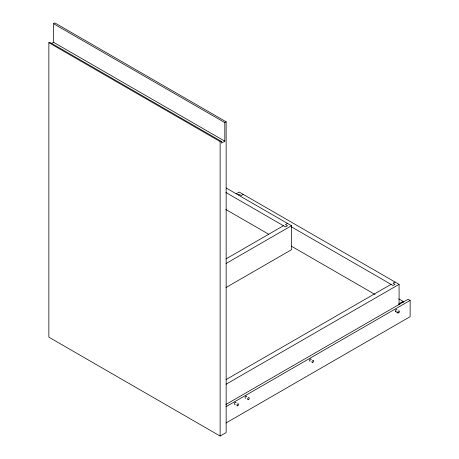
<?xml version="1.0" encoding="UTF-8"?>
<svg xmlns="http://www.w3.org/2000/svg" width="459" height="459" viewBox="0 0 459 459"><rect width="100%" height="100%" fill="white"/><g stroke="black" fill="none" stroke-linecap="round" stroke-linejoin="round"><path stroke-width="0.69" d="M53.554 23.725L54.896 22.95L226.149 121.824L226.149 432.567L220.119 436.05L48.861 337.176L48.861 42.687L50.203 42.555L221.456 141.424L221.456 143.105L224.807 141.171L224.807 122.599L53.554 23.725L53.554 42.297L224.807 141.171M51.322 43.588L53.554 42.297M224.807 122.599L226.149 121.824M236.115 193.853L239.219 192.063L399.078 284.356L399.078 304.885M238.215 194.966L239.219 194.387L241.227 195.545L243.241 194.387M226.012 258.893L283.455 225.725M287.477 223.407L285.469 224.566L287.477 225.725L285.469 226.889L225.862 192.476M226.012 263.535L291.499 225.725L291.499 249.719L226.012 287.529M226.035 379.616L391.034 284.356M395.056 282.033L393.047 283.192L395.056 284.356L393.047 285.515L291.224 226.729M226.035 384.263L399.078 284.356M398.756 303.887L403.1 301.385L403.1 302.642M225.845 404.494L408.126 299.257L410.139 300.416L410.139 316.67L226 422.98M226 406.726L410.139 300.416M48.861 42.687L220.119 141.556L221.456 141.424M226.132 187.989L291.499 225.725M398.779 298.889L403.1 301.385M291.224 246.081L375.037 294.471M225.828 209.482L268.584 234.17M395.463 311.5L397.976 312.946M220.119 141.556L220.119 436.05M235.226 404.299A1.188 0.683 -60 0 1 234.36 403.868A1.188 0.683 -60 0 1 235.169 402.4A1.188 0.683 -60 0 1 236.035 402.836M245.703 398.217A1.188 0.683 -60 0 1 245.255 396.955A1.188 0.683 -60 0 1 246.649 396.255M246.73 396.438A1.188 0.683 -60 0 1 246.758 396.674M310.307 360.952A1.188 0.683 -60 0 1 309.429 360.458A1.188 0.683 -60 0 1 310.37 358.99A1.188 0.683 -60 0 1 311.087 359.741M396.048 311.449A1.188 0.683 -60 0 1 395.222 310.95A1.188 0.683 -60 0 1 396.071 309.504A1.188 0.683 -60 0 1 396.897 310.009M248.652 399.422A1.188 0.683 -60 0 0 249.025 397.586A1.188 0.683 -60 0 0 247.625 398.825A1.188 0.683 -60 0 0 248.652 399.422M398.779 312.745A1.188 0.683 -60 0 0 399.175 310.904A1.188 0.683 -60 0 0 397.769 312.131A1.188 0.683 -60 0 0 398.779 312.745M312.82 362.403A1.188 0.683 -60 0 0 313.486 360.527A1.188 0.683 -60 0 0 312.034 361.451A1.188 0.683 -60 0 0 312.82 362.403M237.739 405.75A1.188 0.683 -60 0 0 238.422 403.88A1.188 0.683 -60 0 0 236.97 404.775A1.188 0.683 -60 0 0 237.739 405.75"/></g></svg>
